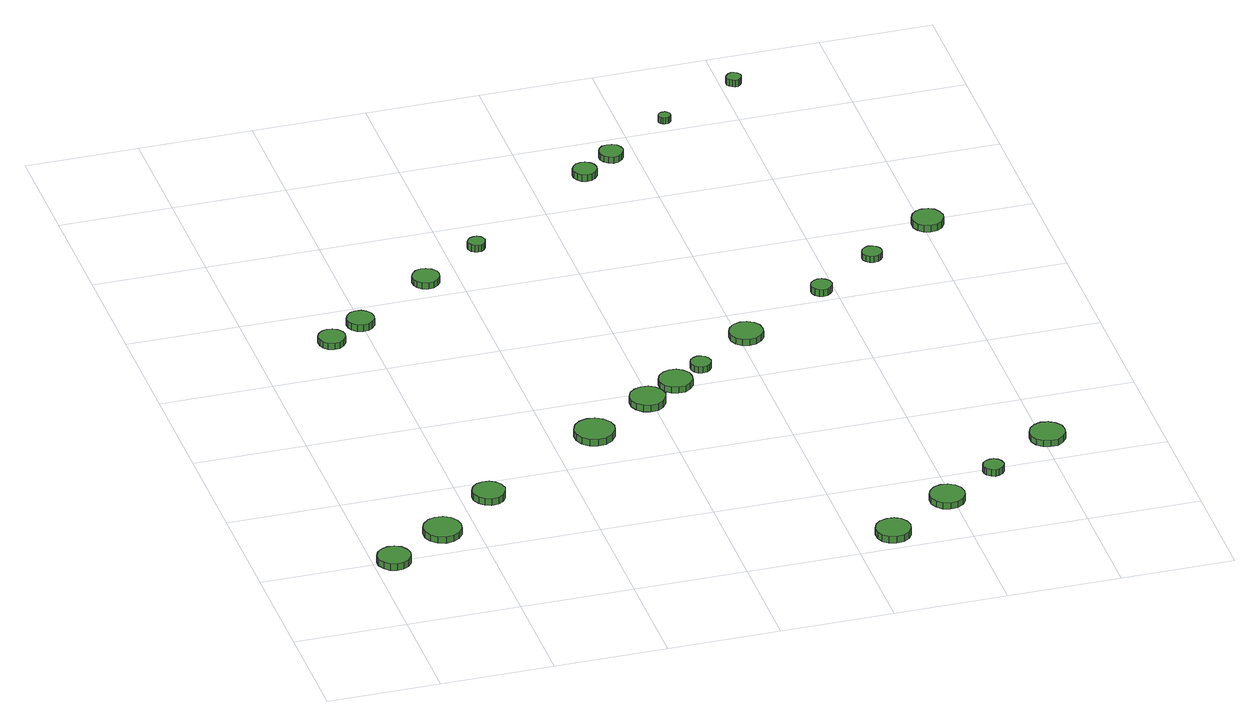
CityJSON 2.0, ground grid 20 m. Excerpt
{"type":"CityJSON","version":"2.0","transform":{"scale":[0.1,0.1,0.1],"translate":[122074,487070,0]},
"CityObjects":{
"tree1":{"type":"SolitaryVegetationObject","attributes":{"function":"something"},"geometry":[{"type":"MultiSurface","lod":"1","boundaries":[[[0,1,2,3,4,5,6,7,8,9,10,11,12,13,14]],[[15,16,17,18,19,20,21,22,23,24,25,26,27,28,29]],[[0,29,28,1]],[[1,28,27,2]],[[2,27,26,3]],[[3,26,25,4]],[[4,25,24,5]],[[5,24,23,6]],[[6,23,22,7]],[[7,22,21,8]],[[8,21,20,9]],[[9,20,19,10]],[[10,19,18,11]],[[11,18,17,12]],[[12,17,16,13]],[[13,16,15,14]],[[14,15,29,0]]]}]},
"tree2":{"type":"SolitaryVegetationObject","attributes":{"function":"something"},"geometry":[{"type":"MultiSurface","lod":"1","boundaries":[[[30,31,32,33,34,35,36,37,38,39,40,41,42,43,44]],[[45,46,47,48,49,50,51,52,53,54,55,56,57,58,59]],[[30,59,58,31]],[[31,58,57,32]],[[32,57,56,33]],[[33,56,55,34]],[[34,55,54,35]],[[35,54,53,36]],[[36,53,52,37]],[[37,52,51,38]],[[38,51,50,39]],[[39,50,49,40]],[[40,49,48,41]],[[41,48,47,42]],[[42,47,46,43]],[[43,46,45,44]],[[44,45,59,30]]]}]},
"tree3":{"type":"SolitaryVegetationObject","attributes":{"function":"something"},"geometry":[{"type":"MultiSurface","lod":"1","boundaries":[[[60,61,62,63,64,65,66,67,68,69,70,71,72,73,74]],[[75,76,77,78,79,80,81,82,83,84,85,86,87,88,89]],[[60,89,88,61]],[[61,88,87,62]],[[62,87,86,63]],[[63,86,85,64]],[[64,85,84,65]],[[65,84,83,66]],[[66,83,82,67]],[[67,82,81,68]],[[68,81,80,69]],[[69,80,79,70]],[[70,79,78,71]],[[71,78,77,72]],[[72,77,76,73]],[[73,76,75,74]],[[74,75,89,60]]]}]},
"tree4":{"type":"SolitaryVegetationObject","attributes":{"function":"something"},"geometry":[{"type":"MultiSurface","lod":"1","boundaries":[[[90,91,92,93,94,95,96,97,98,99,100,101,102,103,104]],[[105,106,107,108,109,110,111,112,113,114,115,116,117,118,119]],[[90,119,118,91]],[[91,118,117,92]],[[92,117,116,93]],[[93,116,115,94]],[[94,115,114,95]],[[95,114,113,96]],[[96,113,112,97]],[[97,112,111,98]],[[98,111,110,99]],[[99,110,109,100]],[[100,109,108,101]],[[101,108,107,102]],[[102,107,106,103]],[[103,106,105,104]],[[104,105,119,90]]]}]},
"tree5":{"type":"SolitaryVegetationObject","attributes":{"function":"something"},"geometry":[{"type":"MultiSurface","lod":"1","boundaries":[[[120,121,122,123,124,125,126,127,128,129,130,131,132,133,134]],[[135,136,137,138,139,140,141,142,143,144,145,146,147,148,149]],[[120,149,148,121]],[[121,148,147,122]],[[122,147,146,123]],[[123,146,145,124]],[[124,145,144,125]],[[125,144,143,126]],[[126,143,142,127]],[[127,142,141,128]],[[128,141,140,129]],[[129,140,139,130]],[[130,139,138,131]],[[131,138,137,132]],[[132,137,136,133]],[[133,136,135,134]],[[134,135,149,120]]]}]},
"tree6":{"type":"SolitaryVegetationObject","attributes":{"function":"something"},"geometry":[{"type":"MultiSurface","lod":"1","boundaries":[[[150,151,152,153,154,155,156,157,158,159,160,161,162,163,164]],[[165,166,167,168,169,170,171,172,173,174,175,176,177,178,179]],[[150,179,178,151]],[[151,178,177,152]],[[152,177,176,153]],[[153,176,175,154]],[[154,175,174,155]],[[155,174,173,156]],[[156,173,172,157]],[[157,172,171,158]],[[158,171,170,159]],[[159,170,169,160]],[[160,169,168,161]],[[161,168,167,162]],[[162,167,166,163]],[[163,166,165,164]],[[164,165,179,150]]]}]},
"tree7":{"type":"SolitaryVegetationObject","attributes":{"function":"something"},"geometry":[{"type":"MultiSurface","lod":"1","boundaries":[[[180,181,182,183,184,185,186,187,188,189,190,191,192,193,194]],[[195,196,197,198,199,200,201,202,203,204,205,206,207,208,209]],[[180,209,208,181]],[[181,208,207,182]],[[182,207,206,183]],[[183,206,205,184]],[[184,205,204,185]],[[185,204,203,186]],[[186,203,202,187]],[[187,202,201,188]],[[188,201,200,189]],[[189,200,199,190]],[[190,199,198,191]],[[191,198,197,192]],[[192,197,196,193]],[[193,196,195,194]],[[194,195,209,180]]]}]},
"tree8":{"type":"SolitaryVegetationObject","attributes":{"function":"something"},"geometry":[{"type":"MultiSurface","lod":"1","boundaries":[[[210,211,212,213,214,215,216,217,218,219,220,221,222,223,224]],[[225,226,227,228,229,230,231,232,233,234,235,236,237,238,239]],[[210,239,238,211]],[[211,238,237,212]],[[212,237,236,213]],[[213,236,235,214]],[[214,235,234,215]],[[215,234,233,216]],[[216,233,232,217]],[[217,232,231,218]],[[218,231,230,219]],[[219,230,229,220]],[[220,229,228,221]],[[221,228,227,222]],[[222,227,226,223]],[[223,226,225,224]],[[224,225,239,210]]]}]},
"tree9":{"type":"SolitaryVegetationObject","attributes":{"function":"something"},"geometry":[{"type":"MultiSurface","lod":"1","boundaries":[[[240,241,242,243,244,245,246,247,248,249,250,251,252,253,254]],[[255,256,257,258,259,260,261,262,263,264,265,266,267,268,269]],[[240,269,268,241]],[[241,268,267,242]],[[242,267,266,243]],[[243,266,265,244]],[[244,265,264,245]],[[245,264,263,246]],[[246,263,262,247]],[[247,262,261,248]],[[248,261,260,249]],[[249,260,259,250]],[[250,259,258,251]],[[251,258,257,252]],[[252,257,256,253]],[[253,256,255,254]],[[254,255,269,240]]]}]},
"tree10":{"type":"SolitaryVegetationObject","attributes":{"function":"something"},"geometry":[{"type":"MultiSurface","lod":"1","boundaries":[[[270,271,272,273,274,275,276,277,278,279,280,281,282,283,284]],[[285,286,287,288,289,290,291,292,293,294,295,296,297,298,299]],[[270,299,298,271]],[[271,298,297,272]],[[272,297,296,273]],[[273,296,295,274]],[[274,295,294,275]],[[275,294,293,276]],[[276,293,292,277]],[[277,292,291,278]],[[278,291,290,279]],[[279,290,289,280]],[[280,289,288,281]],[[281,288,287,282]],[[282,287,286,283]],[[283,286,285,284]],[[284,285,299,270]]]}]},
"tree11":{"type":"SolitaryVegetationObject","attributes":{"function":"something"},"geometry":[{"type":"MultiSurface","lod":"1","boundaries":[[[300,301,302,303,304,305,306,307,308,309,310,311,312,313,314]],[[315,316,317,318,319,320,321,322,323,324,325,326,327,328,329]],[[300,329,328,301]],[[301,328,327,302]],[[302,327,326,303]],[[303,326,325,304]],[[304,325,324,305]],[[305,324,323,306]],[[306,323,322,307]],[[307,322,321,308]],[[308,321,320,309]],[[309,320,319,310]],[[310,319,318,311]],[[311,318,317,312]],[[312,317,316,313]],[[313,316,315,314]],[[314,315,329,300]]]}]},
"tree12":{"type":"SolitaryVegetationObject","attributes":{"function":"something"},"geometry":[{"type":"MultiSurface","lod":"1","boundaries":[[[330,331,332,333,334,335,336,337,338,339,340,341,342,343,344]],[[345,346,347,348,349,350,351,352,353,354,355,356,357,358,359]],[[330,359,358,331]],[[331,358,357,332]],[[332,357,356,333]],[[333,356,355,334]],[[334,355,354,335]],[[335,354,353,336]],[[336,353,352,337]],[[337,352,351,338]],[[338,351,350,339]],[[339,350,349,340]],[[340,349,348,341]],[[341,348,347,342]],[[342,347,346,343]],[[343,346,345,344]],[[344,345,359,330]]]}]},
"tree13":{"type":"SolitaryVegetationObject","attributes":{"function":"something"},"geometry":[{"type":"MultiSurface","lod":"1","boundaries":[[[360,361,362,363,364,365,366,367,368,369,370,371,372,373,374]],[[375,376,377,378,379,380,381,382,383,384,385,386,387,388,389]],[[360,389,388,361]],[[361,388,387,362]],[[362,387,386,363]],[[363,386,385,364]],[[364,385,384,365]],[[365,384,383,366]],[[366,383,382,367]],[[367,382,381,368]],[[368,381,380,369]],[[369,380,379,370]],[[370,379,378,371]],[[371,378,377,372]],[[372,377,376,373]],[[373,376,375,374]],[[374,375,389,360]]]}]},
"tree14":{"type":"SolitaryVegetationObject","attributes":{"function":"something"},"geometry":[{"type":"MultiSurface","lod":"1","boundaries":[[[390,391,392,393,394,395,396,397,398,399,400,401,402,403,404]],[[405,406,407,408,409,410,411,412,413,414,415,416,417,418,419]],[[390,419,418,391]],[[391,418,417,392]],[[392,417,416,393]],[[393,416,415,394]],[[394,415,414,395]],[[395,414,413,396]],[[396,413,412,397]],[[397,412,411,398]],[[398,411,410,399]],[[399,410,409,400]],[[400,409,408,401]],[[401,408,407,402]],[[402,407,406,403]],[[403,406,405,404]],[[404,405,419,390]]]}]},
"tree15":{"type":"SolitaryVegetationObject","attributes":{"function":"something"},"geometry":[{"type":"MultiSurface","lod":"1","boundaries":[[[420,421,422,423,424,425,426,427,428,429,430,431,432,433,434]],[[435,436,437,438,439,440,441,442,443,444,445,446,447,448,449]],[[420,449,448,421]],[[421,448,447,422]],[[422,447,446,423]],[[423,446,445,424]],[[424,445,444,425]],[[425,444,443,426]],[[426,443,442,427]],[[427,442,441,428]],[[428,441,440,429]],[[429,440,439,430]],[[430,439,438,431]],[[431,438,437,432]],[[432,437,436,433]],[[433,436,435,434]],[[434,435,449,420]]]}]},
"tree16":{"type":"SolitaryVegetationObject","attributes":{"function":"something"},"geometry":[{"type":"MultiSurface","lod":"1","boundaries":[[[450,451,452,453,454,455,456,457,458,459,460,461,462,463,464]],[[465,466,467,468,469,470,471,472,473,474,475,476,477,478,479]],[[450,479,478,451]],[[451,478,477,452]],[[452,477,476,453]],[[453,476,475,454]],[[454,475,474,455]],[[455,474,473,456]],[[456,473,472,457]],[[457,472,471,458]],[[458,471,470,459]],[[459,470,469,460]],[[460,469,468,461]],[[461,468,467,462]],[[462,467,466,463]],[[463,466,465,464]],[[464,465,479,450]]]}]},
"tree17":{"type":"SolitaryVegetationObject","attributes":{"function":"something"},"geometry":[{"type":"MultiSurface","lod":"1","boundaries":[[[480,481,482,483,484,485,486,487,488,489,490,491,492,493,494]],[[495,496,497,498,499,500,501,502,503,504,505,506,507,508,509]],[[480,509,508,481]],[[481,508,507,482]],[[482,507,506,483]],[[483,506,505,484]],[[484,505,504,485]],[[485,504,503,486]],[[486,503,502,487]],[[487,502,501,488]],[[488,501,500,489]],[[489,500,499,490]],[[490,499,498,491]],[[491,498,497,492]],[[492,497,496,493]],[[493,496,495,494]],[[494,495,509,480]]]}]},
"tree18":{"type":"SolitaryVegetationObject","attributes":{"function":"something"},"geometry":[{"type":"MultiSurface","lod":"1","boundaries":[[[510,511,512,513,514,515,516,517,518,519,520,521,522,523,524]],[[525,526,527,528,529,530,531,532,533,534,535,536,537,538,539]],[[510,539,538,511]],[[511,538,537,512]],[[512,537,536,513]],[[513,536,535,514]],[[514,535,534,515]],[[515,534,533,516]],[[516,533,532,517]],[[517,532,531,518]],[[518,531,530,519]],[[519,530,529,520]],[[520,529,528,521]],[[521,528,527,522]],[[522,527,526,523]],[[523,526,525,524]],[[524,525,539,510]]]}]},
"tree19":{"type":"SolitaryVegetationObject","attributes":{"function":"something"},"geometry":[{"type":"MultiSurface","lod":"1","boundaries":[[[540,541,542,543,544,545,546,547,548,549,550,551,552,553,554]],[[555,556,557,558,559,560,561,562,563,564,565,566,567,568,569]],[[540,569,568,541]],[[541,568,567,542]],[[542,567,566,543]],[[543,566,565,544]],[[544,565,564,545]],[[545,564,563,546]],[[546,563,562,547]],[[547,562,561,548]],[[548,561,560,549]],[[549,560,559,550]],[[550,559,558,551]],[[551,558,557,552]],[[552,557,556,553]],[[553,556,555,554]],[[554,555,569,540]]]}]},
"tree20":{"type":"SolitaryVegetationObject","attributes":{"function":"something"},"geometry":[{"type":"MultiSurface","lod":"1","boundaries":[[[570,571,572,573,574,575,576,577,578,579,580,581,582,583,584]],[[585,586,587,588,589,590,591,592,593,594,595,596,597,598,599]],[[570,599,598,571]],[[571,598,597,572]],[[572,597,596,573]],[[573,596,595,574]],[[574,595,594,575]],[[575,594,593,576]],[[576,593,592,577]],[[577,592,591,578]],[[578,591,590,579]],[[579,590,589,580]],[[580,589,588,581]],[[581,588,587,582]],[[582,587,586,583]],[[583,586,585,584]],[[584,585,599,570]]]}]},
"tree21":{"type":"SolitaryVegetationObject","attributes":{"function":"something"},"geometry":[{"type":"MultiSurface","lod":"1","boundaries":[[[600,601,602,603,604,605,606,607,608,609,610,611,612,613,614]],[[615,616,617,618,619,620,621,622,623,624,625,626,627,628,629]],[[600,629,628,601]],[[601,628,627,602]],[[602,627,626,603]],[[603,626,625,604]],[[604,625,624,605]],[[605,624,623,606]],[[606,623,622,607]],[[607,622,621,608]],[[608,621,620,609]],[[609,620,619,610]],[[610,619,618,611]],[[611,618,617,612]],[[612,617,616,613]],[[613,616,615,614]],[[614,615,629,600]]]}]},
"tree22":{"type":"SolitaryVegetationObject","attributes":{"function":"something"},"geometry":[{"type":"MultiSurface","lod":"1","boundaries":[[[630,631,632,633,634,635,636,637,638,639,640,641,642,643,644]],[[645,646,647,648,649,650,651,652,653,654,655,656,657,658,659]],[[630,659,658,631]],[[631,658,657,632]],[[632,657,656,633]],[[633,656,655,634]],[[634,655,654,635]],[[635,654,653,636]],[[636,653,652,637]],[[637,652,651,638]],[[638,651,650,639]],[[639,650,649,640]],[[640,649,648,641]],[[641,648,647,642]],[[642,647,646,643]],[[643,646,645,644]],[[644,645,659,630]]]}]},
"tree23":{"type":"SolitaryVegetationObject","attributes":{"function":"something"},"geometry":[{"type":"MultiSurface","lod":"1","boundaries":[[[660,661,662,663,664,665,666,667,668,669,670,671,672,673,674]],[[675,676,677,678,679,680,681,682,683,684,685,686,687,688,689]],[[660,689,688,661]],[[661,688,687,662]],[[662,687,686,663]],[[663,686,685,664]],[[664,685,684,665]],[[665,684,683,666]],[[666,683,682,667]],[[667,682,681,668]],[[668,681,680,669]],[[669,680,679,670]],[[670,679,678,671]],[[671,678,677,672]],[[672,677,676,673]],[[673,676,675,674]],[[674,675,689,660]]]}]}
},
"vertices":[
[65,197,16],[62,209,16],[55,219,16],[44,225,16],[32,226,16],[21,222,16],[12,214,16],[7,203,16],[7,191,16],[12,180,16],[21,171,16],[32,168,16],[44,169,16],[55,175,16],[62,185,16],[62,185,3],[55,175,3],[44,169,3],[32,168,3],[21,171,3],[12,180,3],[7,191,3],[7,203,3],[12,214,3],[21,222,3],[32,226,3],[44,225,3],[55,219,3],[62,209,3],[65,197,3],
[173,261,16],[170,274,16],[162,286,16],[150,293,16],[136,294,16],[123,290,16],[112,280,16],[107,268,16],[107,254,16],[112,241,16],[123,232,16],[136,227,16],[150,229,16],[162,236,16],[170,247,16],[170,247,4],[162,236,4],[150,229,4],[136,227,4],[123,232,4],[112,241,4],[107,254,4],[107,268,4],[112,280,4],[123,290,4],[136,294,4],[150,293,4],[162,286,4],[170,274,4],[173,261,4],
[275,345,21],[272,356,21],[265,366,21],[255,372,21],[243,373,21],[232,370,21],[223,362,21],[218,351,21],[218,339,21],[223,328,21],[232,320,21],[243,316,21],[255,317,21],[265,323,21],[272,333,21],[272,333,8],[265,323,8],[255,317,8],[243,316,8],[232,320,8],[223,328,8],[218,339,8],[218,351,8],[223,362,8],[232,370,8],[243,373,8],[255,372,8],[265,366,8],[272,356,8],[275,345,8],
[158,902,17],[156,911,17],[150,919,17],[141,924,17],[132,925,17],[122,922,17],[115,916,17],[111,907,17],[111,897,17],[115,888,17],[122,881,17],[132,878,17],[141,879,17],[150,884,17],[156,892,17],[156,892,5],[150,884,5],[141,879,5],[132,878,5],[122,881,5],[115,888,5],[111,897,5],[111,907,5],[115,916,5],[122,922,5],[132,925,5],[141,924,5],[150,919,5],[156,911,5],[158,902,5],
[222,948,15],[220,958,15],[214,966,15],[206,971,15],[196,972,15],[186,969,15],[179,962,15],[175,953,15],[175,943,15],[179,934,15],[186,927,15],[196,924,15],[206,925,15],[214,930,15],[220,938,15],[220,938,2],[214,930,2],[206,925,2],[196,924,2],[186,927,2],[179,934,2],[175,943,2],[175,953,2],[179,962,2],[186,969,2],[196,972,2],[206,971,2],[214,966,2],[220,958,2],[222,948,2],
[511,491,16],[508,505,16],[499,517,16],[486,525,16],[472,526,16],[458,522,16],[447,512,16],[441,498,16],[441,484,16],[447,470,16],[458,460,16],[472,456,16],[486,457,16],[499,465,16],[508,477,16],[508,477,3],[499,465,3],[486,457,3],[472,456,3],[458,460,3],[447,470,3],[441,484,3],[441,498,3],[447,512,3],[458,522,3],[472,526,3],[486,525,3],[499,517,3],[508,505,3],[511,491,3],
[366,1045,16],[364,1055,16],[358,1063,16],[349,1068,16],[340,1069,16],[330,1066,16],[323,1059,16],[319,1050,16],[319,1040,16],[323,1031,16],[330,1024,16],[340,1021,16],[349,1022,16],[358,1027,16],[364,1035,16],[364,1035,4],[358,1027,4],[349,1022,4],[340,1021,4],[330,1024,4],[323,1031,4],[319,1040,4],[319,1050,4],[323,1059,4],[330,1066,4],[340,1069,4],[349,1068,4],[358,1063,4],[364,1055,4],[366,1045,4],
[624,569,15],[621,582,15],[613,593,15],[602,599,15],[589,600,15],[577,596,15],[567,588,15],[562,576,15],[562,563,15],[567,551,15],[577,542,15],[589,538,15],[602,539,15],[613,546,15],[621,557,15],[621,557,2],[613,546,2],[602,539,2],[589,538,2],[577,542,2],[567,551,2],[562,563,2],[562,576,2],[567,588,2],[577,596,2],[589,600,2],[602,599,2],[613,593,2],[621,582,2],[624,569,2],
[470,1122,20],[468,1128,20],[465,1133,20],[459,1137,20],[453,1137,20],[447,1135,20],[442,1131,20],[439,1125,20],[439,1119,20],[442,1113,20],[447,1109,20],[453,1107,20],[459,1107,20],[465,1111,20],[468,1116,20],[468,1116,7],[465,1111,7],[459,1107,7],[453,1107,7],[447,1109,7],[442,1113,7],[439,1119,7],[439,1125,7],[442,1131,7],[447,1135,7],[453,1137,7],[459,1137,7],[465,1133,7],[468,1128,7],[470,1122,7],
[683,610,15],[681,622,15],[673,632,15],[663,638,15],[651,639,15],[639,635,15],[630,627,15],[625,616,15],[625,604,15],[630,593,15],[639,585,15],[651,581,15],[663,582,15],[673,588,15],[681,598,15],[681,598,3],[673,588,3],[663,582,3],[651,581,3],[639,585,3],[630,593,3],[625,604,3],[625,616,3],[630,627,3],[639,635,3],[651,639,3],[663,638,3],[673,632,3],[681,622,3],[683,610,3],
[899,36,21],[896,48,21],[889,59,21],[878,65,21],[865,66,21],[852,62,21],[843,54,21],[838,42,21],[838,29,21],[843,17,21],[852,9,21],[865,5,21],[878,6,21],[889,13,21],[896,23,21],[896,23,8],[889,13,8],[878,6,8],[865,5,8],[852,9,8],[843,17,8],[838,29,8],[838,42,8],[843,54,8],[852,62,8],[865,66,8],[878,65,8],[889,59,8],[896,48,8],[899,36,8],
[728,650,15],[726,657,15],[722,663,15],[716,667,15],[708,668,15],[701,665,15],[695,660,15],[692,653,15],[692,646,15],[695,639,15],[701,634,15],[708,632,15],[716,633,15],[722,636,15],[726,642,15],[726,642,3],[722,636,3],[716,633,3],[708,632,3],[701,634,3],[695,639,3],[692,646,3],[692,653,3],[695,660,3],[701,665,3],[708,668,3],[716,667,3],[722,663,3],[726,657,3],[728,650,3],
[1018,117,19],[1015,130,19],[1008,140,19],[997,147,19],[984,148,19],[971,144,19],[962,135,19],[957,124,19],[957,111,19],[962,99,19],[971,90,19],[984,86,19],[997,88,19],[1008,94,19],[1015,104,19],[1015,104,7],[1008,94,7],[997,88,7],[984,86,7],[971,90,7],[962,99,7],[957,111,7],[957,124,7],[962,135,7],[971,144,7],[984,148,7],[997,147,7],[1008,140,7],[1015,130,7],[1018,117,7],
[841,724,15],[839,736,15],[832,745,15],[821,752,15],[809,753,15],[797,749,15],[788,741,15],[783,730,15],[783,717,15],[788,706,15],[797,698,15],[809,694,15],[821,696,15],[832,702,15],[839,712,15],[839,712,3],[832,702,3],[821,696,3],[809,694,3],[797,698,3],[788,706,3],[783,717,3],[783,730,3],[788,741,3],[797,749,3],[809,753,3],[821,752,3],[832,745,3],[839,736,3],[841,724,3],
[717,1294,20],[715,1303,20],[710,1310,20],[702,1314,20],[694,1315,20],[685,1312,20],[679,1306,20],[675,1298,20],[675,1290,20],[679,1282,20],[685,1276,20],[694,1273,20],[702,1274,20],[710,1278,20],[715,1285,20],[715,1285,7],[710,1278,7],[702,1274,7],[694,1273,7],[685,1276,7],[679,1282,7],[675,1290,7],[675,1298,7],[679,1306,7],[685,1312,7],[694,1315,7],[702,1314,7],[710,1310,7],[715,1303,7],[717,1294,7],
[1107,185,19],[1105,193,19],[1101,199,19],[1094,203,19],[1087,203,19],[1080,201,19],[1074,196,19],[1071,189,19],[1071,182,19],[1074,175,19],[1080,170,19],[1087,167,19],[1094,168,19],[1101,172,19],[1105,178,19],[1105,178,6],[1101,172,6],[1094,168,6],[1087,167,6],[1080,170,6],[1074,175,6],[1071,182,6],[1071,189,6],[1074,196,6],[1080,201,6],[1087,203,6],[1094,203,6],[1101,199,6],[1105,193,6],[1107,185,6],
[777,1339,18],[775,1348,18],[770,1355,18],[763,1359,18],[754,1360,18],[745,1358,18],[739,1352,18],[735,1344,18],[735,1335,18],[739,1327,18],[745,1321,18],[754,1318,18],[763,1319,18],[770,1324,18],[775,1331,18],[775,1331,6],[770,1324,6],[763,1319,6],[754,1318,6],[745,1321,6],[739,1327,6],[735,1335,6],[735,1344,6],[739,1352,6],[745,1358,6],[754,1360,6],[763,1359,6],[770,1355,6],[775,1348,6],[777,1339,6],
[995,830,15],[993,838,15],[988,844,15],[982,848,15],[974,849,15],[967,846,15],[961,841,15],[958,834,15],[958,827,15],[961,820,15],[967,814,15],[974,812,15],[982,813,15],[988,817,15],[993,823,15],[993,823,2],[988,817,2],[982,813,2],[974,812,2],[967,814,2],[961,820,2],[958,827,2],[958,834,2],[961,841,2],[967,846,2],[974,849,2],[982,848,2],[988,844,2],[993,838,2],[995,830,2],
[1238,265,17],[1236,277,17],[1228,288,17],[1217,294,17],[1204,296,17],[1192,292,17],[1182,283,17],[1177,271,17],[1177,258,17],[1182,247,17],[1192,238,17],[1204,234,17],[1217,235,17],[1228,242,17],[1236,252,17],[1236,252,5],[1228,242,5],[1217,235,5],[1204,234,5],[1192,238,5],[1182,247,5],[1177,258,5],[1177,271,5],[1182,283,5],[1192,292,5],[1204,296,5],[1217,294,5],[1228,288,5],[1236,277,5],[1238,265,5],
[885,1423,19],[884,1427,19],[881,1431,19],[878,1433,19],[873,1433,19],[869,1432,19],[866,1429,19],[864,1425,19],[864,1421,19],[866,1417,19],[869,1414,19],[873,1413,19],[878,1413,19],[881,1415,19],[884,1419,19],[884,1419,7],[881,1415,7],[878,1413,7],[873,1413,7],[869,1414,7],[866,1417,7],[864,1421,7],[864,1425,7],[866,1429,7],[869,1432,7],[873,1433,7],[878,1433,7],[881,1431,7],[884,1427,7],[885,1423,7],
[1106,909,15],[1104,916,15],[1100,921,15],[1094,925,15],[1086,926,15],[1080,924,15],[1074,919,15],[1071,912,15],[1071,905,15],[1074,898,15],[1080,894,15],[1086,891,15],[1094,892,15],[1100,896,15],[1104,902,15],[1104,902,3],[1100,896,3],[1094,892,3],[1086,891,3],[1080,894,3],[1074,898,3],[1071,905,3],[1071,912,3],[1074,919,3],[1080,924,3],[1086,926,3],[1094,925,3],[1100,921,3],[1104,916,3],[1106,909,3],
[1035,1509,19],[1034,1514,19],[1031,1518,19],[1026,1521,19],[1021,1522,19],[1016,1520,19],[1012,1516,19],[1009,1512,19],[1009,1506,19],[1012,1501,19],[1016,1498,19],[1021,1496,19],[1026,1496,19],[1031,1499,19],[1034,1504,19],[1034,1504,6],[1031,1499,6],[1026,1496,6],[1021,1496,6],[1016,1498,6],[1012,1501,6],[1009,1506,6],[1009,1512,6],[1012,1516,6],[1016,1520,6],[1021,1522,6],[1026,1521,6],[1031,1518,6],[1034,1514,6],[1035,1509,6],
[1238,989,14],[1235,1000,14],[1229,1010,14],[1219,1015,14],[1207,1017,14],[1196,1013,14],[1188,1005,14],[1183,995,14],[1183,983,14],[1188,973,14],[1196,965,14],[1207,961,14],[1219,963,14],[1229,968,14],[1235,978,14],[1235,978,1],[1229,968,1],[1219,963,1],[1207,961,1],[1196,965,1],[1188,973,1],[1183,983,1],[1183,995,1],[1188,1005,1],[1196,1013,1],[1207,1017,1],[1219,1015,1],[1229,1010,1],[1235,1000,1],[1238,989,1]
]}
